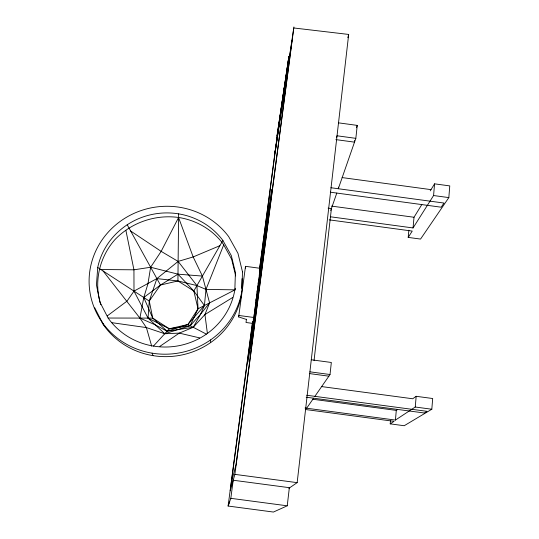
<?xml version="1.0" encoding="UTF-8"?>
<svg xmlns="http://www.w3.org/2000/svg" width="539" height="539" viewBox="0 0 539 539"><rect width="100%" height="100%" fill="white"/><g stroke="black" fill="none" stroke-linecap="round" stroke-linejoin="round"><path stroke-width="0.81" d="M159.861 346.355L179.278 333.122L193.225 327.281L200.562 314.237L204.416 305.532L193.824 290.999L177.917 280.954L178.625 213.855M241.627 292.158L241.553 294.341A75.959 72.974 -9.6 0 1 182.788 354.77A75.959 72.974 -9.6 0 1 103.576 325.01L102.053 322.14M241.748 288.325L242.051 278.683M234.829 289.948L235.415 272.491L231.325 255.621L222.89 240.441A69.787 66.984 -9.4 0 0 151.614 214.549A69.787 66.984 -9.4 0 0 97.714 267.492L96.454 285.01L99.984 302.258L108.123 318.037A69.787 66.984 -9.4 0 0 180.834 345.304A69.787 66.984 -9.4 0 0 234.829 289.948L198.022 308.813L187.902 324.512L167.077 331.202L155.057 324.774L139.904 318.084L103.104 271.002M235.267 288.257L235.213 289.847L205.979 289.409L196.937 285.589L177.917 280.954L156.883 278.596L133.995 291.121L127.002 301.133L107.288 315.894M219.878 245.69L193.164 256.941L178.126 261.422L156.883 278.596L149.256 301.058L148.05 318.098L164.752 333.742L179.278 333.122L199.652 337.899M390.505 420.737L390.216 423.863L404.203 425.729L431.82 409.236L432.682 398.516L416.169 396.306L412.706 398.766L321.904 386.618M408.865 230.207L408.205 237.403L420.548 239.073L448.832 197.604L449.769 185.901L434.569 183.839L430.25 190.86M330.286 216.766L413.049 227.95L433.578 195.536L434.569 183.839M305.047 408.01L395.424 420.076L415.259 407.019L416.169 396.306M395.424 420.076L396.293 410.401L397.614 409.465M413.049 227.95L414.013 217.257L421.835 204.537M246.424 319.452L238.649 316.932L238.797 315.463L253.835 317.484L252.838 323.413L246.013 322.497L246.458 319.189M245.326 268.105L245.514 266.333L260.344 268.334L259.832 271.515M287.375 70.542L288.924 56.312L277.012 135.956L288.924 56.312L274.971 152.692M354.689 140.538L354.514 142.148L335.885 139.614M314.884 396.34L330.023 374.517L331.337 362.471L311.279 359.782M338.492 187.094L338.303 188.738L355.834 138.348L357.249 125.392L338.519 122.845M288.83 488.347L297.157 482.648L348.679 34.442L293.789 27.974L274.897 153.251M314.035 360.679L331.404 208.586L328.136 208.142M287.233 505.811L289.349 487.687L233.212 480.236L230.82 498.326L228.091 506.04L273.428 512.05L287.233 505.811L230.82 498.326M252.697 321.749L230.22 490.773L234.876 474.367L293.923 26.95M252.353 323.184L228.091 506.04L229.681 501.432M259.535 269.042L276.487 141.279L284.255 87.507M259.643 268.995L275.678 148.104M277.39 135.188L276.615 140.389M252.838 323.413L253.06 321.763M253.276 320.105L253.498 318.455M255.904 300.277L256.126 298.626M257.002 292.017L257.218 290.359M257.548 287.88L257.763 286.229M258.093 283.75L258.316 282.099M251.423 342.285L271.649 189.317L266.3 223.348L247.927 362.067L251.43 342.211M238.649 316.932L245.514 266.333M275.234 151.836L292.003 40.829L236.062 464.605L231.372 482.499M269.507 204.732L265.478 230.241L249.773 348.821L252.596 332.57M259.192 275.49L259.448 273.9M347.837 37.669L348.679 34.442M336.572 137.317L337.03 135.788L355.834 138.348M356.454 127.736L357.249 125.392M330.73 210.5L336.801 193.07M223.705 244.881L205.979 289.409L204.416 305.532L187.902 324.512L169.307 328.777L153.447 346.078M209.59 302.884L204.941 314.533L193.225 327.281L167.077 331.202L152.746 318.104L143.785 297.494L147.942 283.851L150.63 267.25L161.154 251.369L178.577 217.534L193.164 256.941L202.408 276.076L209.59 302.884L200.562 314.237L190.213 325.711L164.752 333.742L146.386 327.577L111.896 322.686M130.66 231.022L161.154 251.369L178.126 261.422L196.937 285.589L198.022 308.813L190.213 325.711L169.307 328.777L148.05 318.098L133.995 291.121L133.941 269.81L125.883 230.321M198.022 308.813L193.824 290.999L222.89 240.441M408.205 237.403L412.234 231.083L329.214 219.858M306.644 408.225L313.597 398.2M169.307 328.777L152.746 318.104L149.256 301.058L160.44 285.043L177.991 274.169L202.408 276.076M177.917 280.954L160.44 285.043L143.785 297.494L139.904 318.084L146.386 327.577L151.702 346.173M390.216 423.863L394.07 421.336L305.573 409.519M232.619 297.535L204.941 314.533L207.353 333.142M108.123 318.037L152.746 318.104M99.284 269.527L133.941 269.81L150.63 267.25L177.991 274.169L193.824 290.999M234.876 474.367L297.157 482.648M309.898 371.822L330.023 374.517M309.777 373.621L328.871 376.175M415.259 407.019L431.82 409.236M306.583 395.235L426.989 411.324L424.227 412.982L306.219 397.216M312.721 399.237L396.293 410.401M342.097 177.58L431.005 189.634M433.578 195.536L448.832 197.604M330.912 187.734L443.995 203.048L441.178 207.205L330.306 192.187M331.525 206.1L414.013 217.257M187.902 324.512L206.39 334.133M97.714 267.492L149.256 301.058M127.217 224.77L160.44 285.043M94.729 307.796L103.576 325.01M152.099 353.16L152.968 355.625M235.678 275.907L231.608 259.118L223.227 244.012A69.383 66.654 -9.6 0 0 179.204 217.561C155.549 214.111 131.024 222.492 114.645 239.956C99.324 257.494 93.523 282.47 100.874 304.73M210.581 339.914L210.661 342.548M242.489 271.858L241.883 291.107A76.969 73.877 -9.4 0 1 134.305 348.032A76.969 73.877 -9.4 0 1 106.607 234.007A76.969 73.877 -9.4 0 1 228.63 236.56L237.948 253.269L242.489 271.858"/></g></svg>
